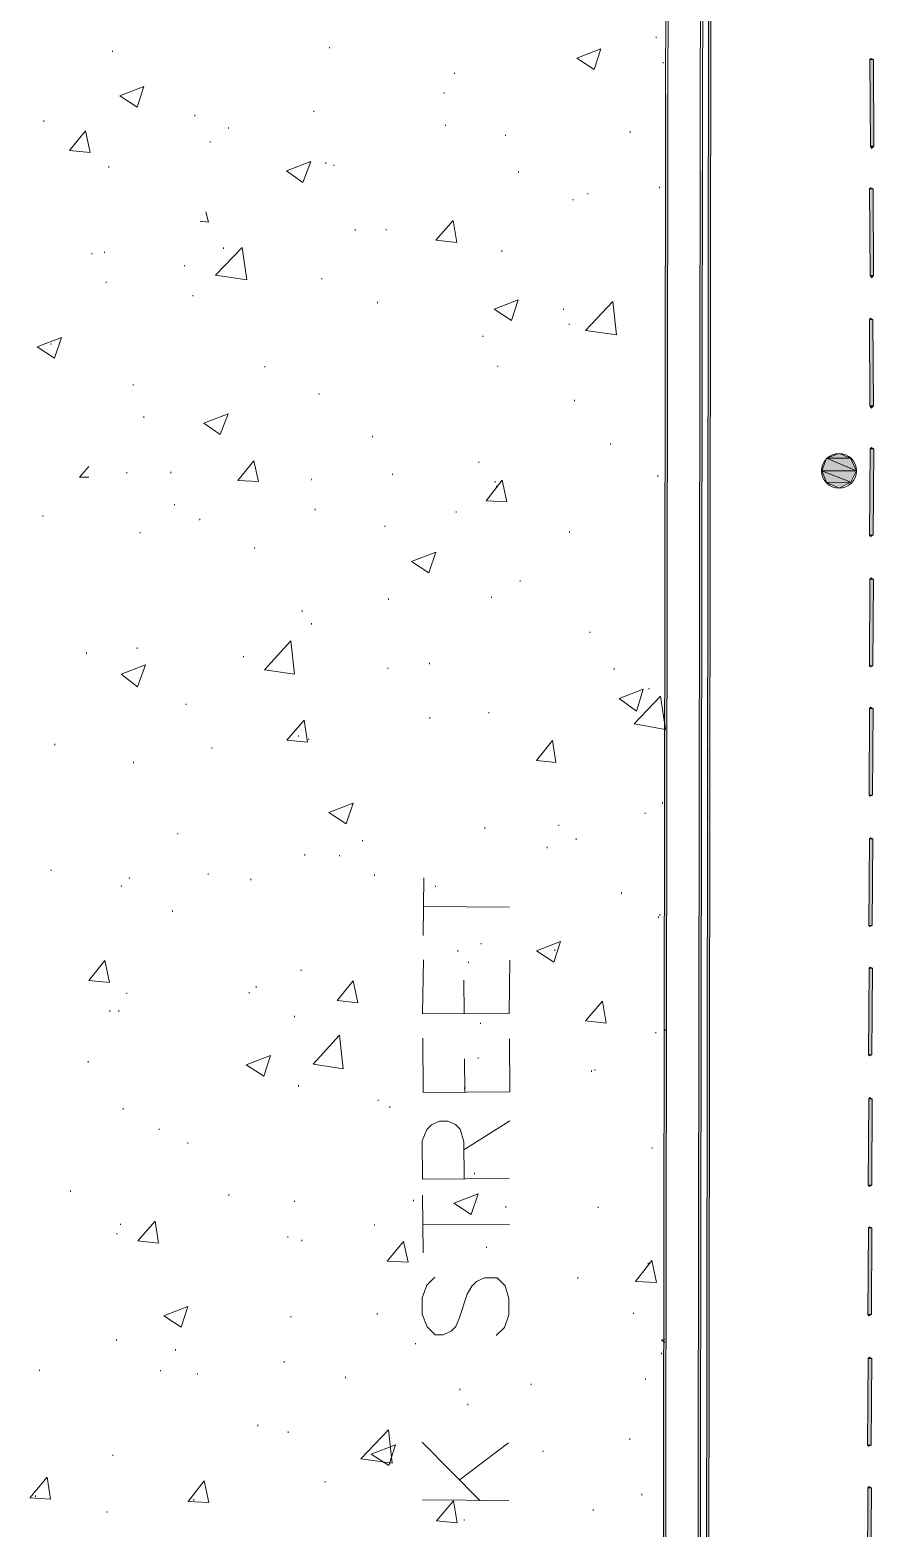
# Model space of a CAD drawing. Header units: inches. Extents: x -5728 to 15181, y 9834 to 15140.
# Drawn here: x 7356 to 7941, y 12573 to 13611 of the extents above; entities that cross this region are included whole.
import ezdxf

# ---------------------------------------------------------------- set-up
doc = ezdxf.new("R2010")
doc.units = ezdxf.units.IN
doc.header["$MEASUREMENT"] = 0
doc.linetypes.add('IMPORT-DASHEDX2 _4_', pattern=[0.1125, 0.075, -0.0375])
for name, color, linetype, lineweight in [('PDF_Geometry', 1, 'Continuous', 9), ('PDF_Solid Fills', 1, 'Continuous', 9), ('site plan converted for PDF_dwg', 1, 'Continuous', 9)]:
    doc.layers.add(name, color=color, linetype=linetype, lineweight=lineweight)

# ---------------------------------------------------------------- blocks, each defined once
blk = doc.blocks.new('site plan converted for PDF_dwg-1480341-SITE PLAN')
at = {"layer": 'PDF_Solid Fills', "linetype": 'IMPORT-DASHEDX2 _4_'}
for points in [[(5702.7, 3108.4), (5706.2, 3346.2), (5710, 3823), (5708.4, 3823.1), (5704, 3264.1)], [(5819.3, 3641.8), (5821.7, 3641.8), (5821.7, 3701.8), (5819.3, 3701.8)], [(5651.3, 479.4), (5652.9, 479.4), (5679.2, 3676.8), (5677.6, 3680.3), (5651.3, 479.4)], [(5689.7, 2236.8), (5693.3, 2476.6), (5702.7, 3623.9), (5701.2, 3627.5), (5689.8, 2242.1)], [(5818.5, 3552.2), (5820.9, 3552.2), (5820.9, 3612.2), (5818.5, 3612.2), (5818.5, 3606.6)], [(5817.7, 3461.8), (5820.1, 3461.8), (5820.1, 3521.8), (5817.7, 3521.8), (5817.7, 3491.8)], [(5816.9, 3372.2), (5819.3, 3372.2), (5820.1, 3432.2), (5817.7, 3432.2)], [(5816.1, 3281.8), (5818.5, 3281.8), (5819.3, 3341.8), (5816.9, 3341.8), (5816.7, 3322.6)], [(5681.7, 479.4), (5683.3, 479.4), (5705.9, 3323.3), (5702.6, 3096.2), (5681.7, 479.4)], [(5815.3, 3192.2), (5817.7, 3192.2), (5818.5, 3252.2), (5816.1, 3252.2)], [(5814.5, 3101.8), (5816.9, 3101.8), (5817.7, 3161.8), (5815.3, 3161.8)], [(5813.7, 3012.2), (5816.1, 3012.2), (5816.9, 3072.2), (5814.5, 3072.2), (5814.1, 3040.4)], [(5812.9, 2921.8), (5815.3, 2921.8), (5816.1, 2981.8), (5813.7, 2981.8), (5813.5, 2966.9)], [(5812.1, 2832.2), (5814.5, 2832.2), (5815.3, 2892.2), (5812.9, 2892.2)], [(5811.3, 2741.8), (5813.7, 2741.8), (5814.5, 2801.8), (5812.1, 2801.8), (5811.3, 2742.2)], [(5810.5, 2652.2), (5812.9, 2652.2), (5813.7, 2712.2), (5811.3, 2712.2), (5810.9, 2682.8)]]:
    blk.add_hatch(color=147, dxfattribs=at).paths.add_polyline_path(points, flags=0)
at = {"layer": 'PDF_Solid Fills'}
for points in [[(5819.3, 3701.8), (5820.1, 3702.6), (5821.7, 3701.8), (5820.1, 3701.8)], [(5820.1, 3640.2), (5819.3, 3641.8), (5821.7, 3641.8)], [(5818.5, 3612.2), (5819.3, 3613), (5820.9, 3612.2), (5819.3, 3612.2)], [(5819.3, 3550.6), (5818.5, 3552.2), (5820.9, 3552.2)], [(5817.7, 3521.8), (5818.5, 3522.6), (5820.1, 3521.8), (5818.5, 3521.8)], [(5818.5, 3460.2), (5817.7, 3461.8), (5820.1, 3461.8)], [(5817.7, 3432.2), (5818.5, 3433), (5820.1, 3432.2), (5818.5, 3432.2)], [(5817.7, 3371.4), (5816.9, 3372.2), (5819.3, 3372.2)], [(5816.9, 3341.8), (5817.7, 3342.6), (5819.3, 3341.8), (5817.7, 3341.8)], [(5816.9, 3281), (5816.1, 3281.8), (5818.5, 3281.8)], [(5816.1, 3252.2), (5816.9, 3253), (5818.5, 3252.2), (5816.9, 3252.2)], [(5816.1, 3191.4), (5815.3, 3192.2), (5817.7, 3192.2)], [(5815.3, 3161.8), (5816.1, 3162.6), (5817.7, 3161.8), (5816.1, 3161.8)], [(5815.3, 3101), (5814.5, 3101.8), (5816.9, 3101.8)], [(5814.5, 3072.2), (5815.3, 3073), (5816.9, 3072.2), (5815.3, 3072.2)], [(5814.5, 3011.4), (5813.7, 3012.2), (5816.1, 3012.2)], [(5813.7, 2981.8), (5814.5, 2982.6), (5816.1, 2981.8), (5814.5, 2981.8)], [(5813.7, 2921), (5812.9, 2921.8), (5815.3, 2921.8)], [(5812.9, 2892.2), (5813.7, 2893), (5815.3, 2892.2), (5813.7, 2892.2)], [(5812.9, 2831.4), (5812.1, 2832.2), (5814.5, 2832.2)], [(5812.1, 2801.8), (5812.9, 2802.6), (5814.5, 2801.8), (5812.9, 2801.8)], [(5812.1, 2741), (5811.3, 2741.8), (5813.7, 2741.8)], [(5811.3, 2712.2), (5812.1, 2713), (5813.7, 2712.2), (5812.1, 2712.2)]]:
    blk.add_hatch(color=147, dxfattribs=at).paths.add_polyline_path(points, flags=0)
at = {"layer": 'PDF_Solid Fills', "lineweight": 15}
for points in [[(5784.1, 3417), (5808.1, 3417), (5787.3, 3425.8)], [(5787.3, 3425.8), (5804.1, 3425.8), (5796.1, 3429)], [(5808.1, 3417), (5787.3, 3425.8), (5804.1, 3425.8)], [(5787.3, 3409), (5804.1, 3409), (5784.1, 3417)], [(5804.1, 3409), (5784.1, 3417), (5808.1, 3417)], [(5796.1, 3405), (5787.3, 3409), (5804.1, 3409)]]:
    blk.add_hatch(color=155, dxfattribs=at).paths.add_polyline_path(points, flags=0)
at = {"layer": 'PDF_Geometry', "color": 155, "lineweight": 15}
for p, q in [((5671.3, 3718.6), (5671.3, 3717.8)), ((5294.5, 3711.4), (5294.5, 3710.6)), ((5444.9, 3713), (5444.9, 3712.2)), ((5676.1, 3701), (5676.1, 3700.2)), ((5531.3, 3694.6), (5531.3, 3693.8)), ((5524.1, 3681), (5524.1, 3680.2)), ((5351.3, 3666.6), (5351.3, 3665.8)), ((5433.7, 3669), (5433.7, 3668.2)), ((5246.5, 3663.4), (5246.5, 3662.6)), ((5374.5, 3657.8), (5374.5, 3657)), ((5524.9, 3658.6), (5524.9, 3657.8)), ((5361.7, 3648.2), (5361.7, 3647.4)), ((5566.5, 3651.4), (5566.5, 3650.6)), ((5652.9, 3653), (5652.9, 3652.2)), ((5291.3, 3631.4), (5291.3, 3630.6)), ((5441.7, 3633), (5441.7, 3632.2)), ((5447.3, 3631.4), (5447.3, 3630.6)), ((5575.3, 3625.8), (5575.3, 3625)), ((5672.9, 3614.6), (5672.9, 3613.8)), ((5612.9, 3606.6), (5612.9, 3605.8)), ((5623.3, 3610.6), (5623.3, 3609.8)), ((5461.7, 3586.6), (5461.7, 3585.8)), ((5483.3, 3586.6), (5483.3, 3585.8)), ((5279.3, 3571.4), (5279.3, 3570.6)), ((5288.1, 3572.2), (5288.1, 3571.4)), ((5370.5, 3574.6), (5370.5, 3573.8)), ((5563.3, 3571.4), (5563.3, 3570.6)), ((5343.3, 3562.6), (5343.3, 3561.8)), ((5288.9, 3551.4), (5288.9, 3550.6)), ((5438.5, 3553), (5438.5, 3552.2)), ((5348.9, 3541.8), (5348.9, 3541)), ((5476.9, 3536.2), (5476.9, 3535.4)), ((5605.7, 3530.6), (5605.7, 3529.8)), ((5609.7, 3520.2), (5609.7, 3519.4)), ((5250.5, 3509), (5250.5, 3508.2)), ((5549.7, 3512.2), (5549.7, 3511.4)), ((5398.5, 3492.2), (5398.5, 3491.4)), ((5560.1, 3491.4), (5560.1, 3490.6)), ((5307.3, 3480.2), (5307.3, 3479.4)), ((5436.1, 3473), (5436.1, 3472.2)), ((5612.9, 3467.4), (5612.9, 3466.6)), ((5314.5, 3457.8), (5314.5, 3457)), ((5472.9, 3443.4), (5472.9, 3442.6)), ((5637.7, 3437), (5637.7, 3436.2)), ((5302.5, 3419.4), (5302.5, 3418.6)), ((5332.9, 3419.4), (5332.9, 3418.6)), ((5486.5, 3417), (5486.5, 3416.2)), ((5546.5, 3425), (5546.5, 3424.2)), ((5430.5, 3413.8), (5430.5, 3413)), ((5557.7, 3411.4), (5557.7, 3410.6)), ((5558.5, 3408.2), (5558.5, 3407.4)), ((5670.5, 3414.6), (5670.5, 3413.8)), ((5335.3, 3397), (5335.3, 3396.2)), ((5244.1, 3389.8), (5244.1, 3389)), ((5352.9, 3386.6), (5352.9, 3385.8)), ((5432.9, 3393), (5432.9, 3392.2)), ((5530.5, 3390.6), (5530.5, 3389.8)), ((5311.3, 3377.8), (5311.3, 3377)), ((5480.9, 3381), (5480.9, 3380.2)), ((5608.9, 3376.2), (5608.9, 3375.4)), ((5390.5, 3366.6), (5390.5, 3365.8)), ((5574.5, 3342.6), (5574.5, 3341.8)), ((5423.3, 3322.6), (5423.3, 3321.8)), ((5483.3, 3330.6), (5483.3, 3329.8)), ((5554.5, 3331.4), (5554.5, 3330.6)), ((5429.7, 3313.8), (5429.7, 3313)), ((5622.5, 3306.6), (5622.5, 3305.8)), ((5273.7, 3294.6), (5273.7, 3293.8)), ((5308.9, 3297.8), (5308.9, 3297)), ((5382.5, 3291.4), (5382.5, 3290.6)), ((5482.5, 3282.6), (5482.5, 3281.8)), ((5511.3, 3285.8), (5511.3, 3285)), ((5639.3, 3281), (5639.3, 3280.2)), ((5663.3, 3267.4), (5663.3, 3266.6)), ((5342.5, 3258.6), (5342.5, 3257.8)), ((5552.1, 3251.4), (5552.1, 3250.6)), ((5511.3, 3248.2), (5511.3, 3247.4)), ((5251.3, 3231.4), (5251.3, 3230.6)), ((5420.1, 3236.2), (5420.1, 3235.4)), ((5427.3, 3233.8), (5427.3, 3233)), ((5305.7, 3218.6), (5305.7, 3217.8)), ((5360.1, 3228.2), (5360.1, 3227.4)), ((5672.1, 3188.2), (5672.1, 3187.4)), ((5660.1, 3181), (5660.1, 3180.2)), ((5336.1, 3169), (5336.1, 3168.2)), ((5548.9, 3171.4), (5548.9, 3170.6)), ((5600.1, 3173), (5600.1, 3172.2)), ((5464.1, 3163.4), (5464.1, 3162.6)), ((5592.1, 3157.8), (5592.1, 3157)), ((5612.1, 3163.4), (5612.1, 3162.6)), ((5424.1, 3153.8), (5424.1, 3153)), ((5448.1, 3153), (5448.1, 3152.2)), ((5248.1, 3144.2), (5248.1, 3143.4)), ((5302.5, 3138.6), (5302.5, 3137.8)), ((5356.9, 3141), (5356.9, 3140.2)), ((5386.5, 3137), (5386.5, 3136.2)), ((5472.1, 3139.4), (5472.1, 3138.6)), ((5505.7, 3097), (5506.5, 3137)), ((5296.9, 3133), (5296.9, 3132.2)), ((5514.5, 3131.4), (5514.5, 3130.6)), ((5643.3, 3125.8), (5643.3, 3125)), ((5332.1, 3115.4), (5332.1, 3114.6)), ((5505.7, 3117), (5565.7, 3116.2)), ((5668.9, 3109), (5668.9, 3108.2)), ((5669.7, 3110.6), (5669.7, 3109.8)), ((5529.7, 3086.6), (5529.7, 3085.8)), ((5545.7, 3091.4), (5545.7, 3090.6)), ((5596.9, 3086.6), (5596.9, 3085.8)), ((5420.9, 3073.8), (5420.9, 3073)), ((5536.9, 3078.6), (5536.9, 3077.8)), ((5389.7, 3062.6), (5389.7, 3061.8)), ((5533.7, 3042.6), (5533.7, 3065.8)), ((5300.1, 3058.6), (5300.1, 3057.8)), ((5384.9, 3058.6), (5384.9, 3057.8)), ((5288.1, 3046.6), (5288.1, 3045.8)), ((5294.5, 3046.6), (5294.5, 3045.8)), ((5416.1, 3041.8), (5416.1, 3041)), ((5544.9, 3036.2), (5544.9, 3035.4)), ((5666.5, 3029), (5666.5, 3028.2)), ((5672.9, 3030.6), (5672.9, 3029.8)), ((5533.7, 2988.2), (5533.7, 3011.4)), ((5543.3, 3012.2), (5543.3, 3011.4)), ((5621.7, 3002.6), (5621.7, 3001.8)), ((5624.1, 3003.4), (5624.1, 3002.6)), ((5418.5, 2993.8), (5418.5, 2993)), ((5533.7, 2991.4), (5533.7, 2990.6)), ((5473.7, 2983.4), (5473.7, 2982.6)), ((5296.9, 2978.6), (5296.9, 2977.8)), ((5481.7, 2978.6), (5481.7, 2977.8)), ((5321.7, 2964.2), (5321.7, 2963.4)), ((5532.9, 2948.2), (5564.9, 2968.2)), ((5341.7, 2954.6), (5341.7, 2953.8)), ((5663.3, 2949), (5663.3, 2948.2)), ((5540.1, 2932.2), (5540.1, 2931.4)), ((5260.1, 2921.8), (5260.1, 2921)), ((5369.7, 2918.6), (5369.7, 2917.8)), ((5415.3, 2913.8), (5415.3, 2913)), ((5497.7, 2913.8), (5497.7, 2913)), ((5504.1, 2877), (5504.1, 2917)), ((5561.7, 2909), (5561.7, 2908.2)), ((5625.7, 2908.2), (5625.7, 2907.4)), ((5294.5, 2898.6), (5294.5, 2897.8)), ((5470.5, 2897), (5470.5, 2896.2)), ((5504.1, 2897), (5564.1, 2896.2)), ((5292.1, 2892.2), (5292.1, 2891.4)), ((5410.5, 2889), (5410.5, 2888.2)), ((5420.1, 2886.6), (5420.1, 2885.8)), ((5548.1, 2881), (5548.1, 2880.2)), ((5660.1, 2869), (5660.1, 2868.2)), ((5611.3, 2859.4), (5611.3, 2858.6)), ((5536.9, 2852.2), (5536.9, 2851.4)), ((5472.1, 2835.4), (5472.1, 2834.6)), ((5649.7, 2834.6), (5649.7, 2833.8)), ((5412.1, 2833.8), (5412.1, 2833)), ((5291.3, 2818.6), (5291.3, 2817.8)), ((5498.5, 2814.6), (5498.5, 2813.8)), ((5332.1, 2811.4), (5332.1, 2810.6)), ((5668.9, 2806.6), (5668.9, 2805.8)), ((5237.7, 2797.8), (5237.7, 2797)), ((5321.7, 2797), (5321.7, 2796.2)), ((5347.3, 2794.6), (5347.3, 2793.8)), ((5407.3, 2802.6), (5407.3, 2801.8)), ((5449.7, 2791.4), (5449.7, 2790.6)), ((5528.9, 2782.6), (5528.9, 2781.8)), ((5578.5, 2785.8), (5578.5, 2785)), ((5657.7, 2789), (5657.7, 2788.2)), ((5534.5, 2772.2), (5534.5, 2771.4)), ((5388.9, 2758.6), (5388.9, 2757.8)), ((5409.7, 2753.8), (5409.7, 2753)), ((5502.5, 2745.8), (5542.5, 2705)), ((5528.1, 2719.4), (5562.5, 2745)), ((5646.5, 2747.4), (5646.5, 2746.6)), ((5288.1, 2738.6), (5288.1, 2737.8)), ((5586.5, 2739.4), (5586.5, 2738.6)), ((5234.5, 2710.6), (5234.5, 2709.8)), ((5435.3, 2719.4), (5435.3, 2718.6)), ((5284.1, 2699.4), (5284.1, 2698.6)), ((5344.1, 2707.4), (5344.1, 2706.6)), ((5562.5, 2705), (5502.5, 2705.8)), ((5654.5, 2709), (5654.5, 2708.2)), ((5531.3, 2692.2), (5531.3, 2691.4)), ((5620.9, 2698.6), (5620.9, 2697.8))]:
    blk.add_line(p, q, dxfattribs=at)
at = {"layer": 'PDF_Geometry', "color": 147, "flags": 128}
for points in [[(5681.7, 4086.6), (5680.9, 4086.6), (5651.3, 479.4), (5652.9, 479.4), (5682.5, 4086.6)], [(5705.7, 4086.6), (5704.9, 4086.6), (5675.3, 479.4), (5676.9, 479.4), (5706.5, 4086.6)], [(5711.3, 4086.6), (5710.5, 4086.6), (5681.7, 479.4), (5683.3, 479.4), (5712.1, 4086.6)]]:
    blk.add_lwpolyline(points, close=True, dxfattribs=at)
at = {"layer": 'PDF_Geometry', "color": 155, "lineweight": 15, "flags": 128}
for points in [[(5632.9, 3710.6), (5628.1, 3696.2), (5616.1, 3704.2)], [(5316.1, 3686.6), (5311.3, 3672.2), (5299.3, 3680.2)], [(5275.3, 3656.2), (5278.5, 3641), (5264.1, 3642.6)], [(5431.3, 3633.8), (5425.7, 3619.4), (5414.5, 3627.4)], [(5529.7, 3592.2), (5532.1, 3577), (5517.7, 3578.6)], [(5386.5, 3552.2), (5364.9, 3555.4), (5383.3, 3574.6)], [(5574.5, 3537), (5569.7, 3522.6), (5557.7, 3530.6)], [(5642.5, 3512.2), (5620.9, 3515.4), (5640.1, 3535.4)], [(5257.7, 3513), (5252.9, 3498.6), (5240.9, 3506.6)], [(5372.9, 3459.4), (5367.3, 3445), (5356.1, 3453)], [(5390.5, 3426.6), (5393.7, 3412.2), (5379.3, 3413)], [(5562.5, 3412.2), (5565.7, 3397), (5551.3, 3397.8)], [(5516.1, 3362.6), (5511.3, 3348.2), (5499.3, 3356.2)], [(5417.7, 3278.6), (5396.9, 3281.8), (5415.3, 3301.8)], [(5314.5, 3285.8), (5308.9, 3270.6), (5297.7, 3279.4)], [(5659.3, 3266.6), (5654.5, 3251.4), (5642.5, 3260.2)], [(5674.5, 3238.6), (5652.9, 3242.6), (5671.3, 3261.8)], [(5424.1, 3246.6), (5426.5, 3231.4), (5412.1, 3233)], [(5596.1, 3231.4), (5598.5, 3216.2), (5584.9, 3217.8)], [(5457.7, 3189), (5452.9, 3174.6), (5440.9, 3182.6)], [(5600.9, 3092.2), (5596.1, 3077.8), (5584.1, 3085.8)], [(5284.9, 3081), (5288.1, 3065.8), (5273.7, 3067.4)], [(5456.9, 3065.8), (5460.1, 3050.6), (5445.7, 3052.2)], [(5629.7, 3050.6), (5632.1, 3035.4), (5617.7, 3037)], [(5449.7, 3005), (5428.9, 3008.2), (5447.3, 3028.2)], [(5272.9, 3010.6), (5272.9, 3011.4)], [(5399.3, 3014.6), (5394.5, 3000.2), (5382.5, 3008.2)], [(5542.5, 2917.8), (5537.7, 2903.4), (5525.7, 2911.4)], [(5318.5, 2900.2), (5320.9, 2885), (5306.5, 2886.6)], [(5490.5, 2885), (5493.7, 2870.6), (5479.3, 2871.4)], [(5662.5, 2870.6), (5665.7, 2855.4), (5651.3, 2856.2)], [(5340.9, 2841), (5336.1, 2826.6), (5324.1, 2834.6)], [(5481.7, 2731.4), (5460.1, 2734.6), (5479.3, 2754.6)], [(5484.1, 2744.2), (5479.3, 2729.8), (5467.3, 2737.8)], [(5242.5, 2723.4), (5244.9, 2708.2), (5230.5, 2709)], [(5351.3, 2720.2), (5354.5, 2705), (5340.1, 2705.8)], [(5524.1, 2705), (5526.5, 2689.8), (5512.1, 2691.4)]]:
    blk.add_lwpolyline(points, close=True, dxfattribs=at)
at = {"layer": 'PDF_Geometry', "color": 147, "flags": 128}
for points in [[(5819.3, 3701.8), (5820.1, 3702.6), (5821.7, 3701.8)], [(5821.7, 3641.8), (5821.7, 3701.8), (5819.3, 3701.8), (5819.3, 3641.8), (5820.1, 3641.8), (5821.7, 3641.8), (5820.1, 3640.2), (5819.3, 3641.8)], [(5818.5, 3612.2), (5819.3, 3613), (5820.9, 3612.2)], [(5820.9, 3552.2), (5820.9, 3612.2), (5818.5, 3612.2), (5818.5, 3552.2), (5819.3, 3552.2), (5820.9, 3552.2), (5819.3, 3550.6), (5818.5, 3552.2)], [(5817.7, 3521.8), (5818.5, 3522.6), (5820.1, 3521.8)], [(5820.1, 3461.8), (5820.1, 3521.8), (5817.7, 3521.8), (5817.7, 3461.8), (5818.5, 3461.8), (5820.1, 3461.8), (5818.5, 3460.2), (5817.7, 3461.8)], [(5819.3, 3372.2), (5820.1, 3432.2), (5817.7, 3432.2), (5816.9, 3372.2), (5817.7, 3372.2), (5819.3, 3372.2), (5817.7, 3371.4), (5816.9, 3372.2)], [(5817.7, 3432.2), (5818.5, 3433), (5820.1, 3432.2)], [(5818.5, 3281.8), (5819.3, 3341.8), (5816.9, 3341.8), (5816.1, 3281.8), (5816.9, 3281.8), (5818.5, 3281.8), (5816.9, 3281), (5816.1, 3281.8)], [(5816.9, 3341.8), (5817.7, 3342.6), (5819.3, 3341.8)], [(5817.7, 3192.2), (5818.5, 3252.2), (5816.1, 3252.2), (5815.3, 3192.2), (5816.1, 3192.2), (5817.7, 3192.2), (5816.1, 3191.4), (5815.3, 3192.2)], [(5816.1, 3252.2), (5816.9, 3253), (5818.5, 3252.2)], [(5816.9, 3101.8), (5817.7, 3161.8), (5815.3, 3161.8), (5814.5, 3101.8), (5815.3, 3101.8), (5816.9, 3101.8), (5815.3, 3101), (5814.5, 3101.8)], [(5815.3, 3161.8), (5816.1, 3162.6), (5817.7, 3161.8)], [(5814.5, 3072.2), (5815.3, 3073), (5816.9, 3072.2)], [(5816.1, 3012.2), (5816.9, 3072.2), (5814.5, 3072.2), (5813.7, 3012.2), (5814.5, 3012.2), (5816.1, 3012.2), (5814.5, 3011.4), (5813.7, 3012.2)], [(5815.3, 2921.8), (5816.1, 2981.8), (5813.7, 2981.8), (5812.9, 2921.8), (5813.7, 2921.8), (5815.3, 2921.8), (5813.7, 2921), (5812.9, 2921.8)], [(5813.7, 2981.8), (5814.5, 2982.6), (5816.1, 2981.8)], [(5814.5, 2832.2), (5815.3, 2892.2), (5812.9, 2892.2), (5812.1, 2832.2), (5812.9, 2832.2), (5814.5, 2832.2), (5812.9, 2831.4), (5812.1, 2832.2)], [(5812.9, 2892.2), (5813.7, 2893), (5815.3, 2892.2)], [(5813.7, 2741.8), (5814.5, 2801.8), (5812.1, 2801.8), (5811.3, 2741.8), (5812.1, 2741.8), (5813.7, 2741.8), (5812.1, 2741), (5811.3, 2741.8)], [(5812.1, 2801.8), (5812.9, 2802.6), (5814.5, 2801.8)], [(5812.9, 2652.2), (5813.7, 2712.2), (5811.3, 2712.2), (5810.5, 2652.2), (5811.3, 2652.2), (5812.9, 2652.2), (5811.3, 2651.4), (5810.5, 2652.2)], [(5811.3, 2712.2), (5812.1, 2713), (5813.7, 2712.2)]]:
    blk.add_lwpolyline(points, dxfattribs=at)
at = {"layer": 'PDF_Geometry', "color": 155, "lineweight": 15, "flags": 128}
for points in [[(5354.5, 3593), (5360.1, 3592.2), (5358.5, 3599.4)], [(5276.1, 3416.2), (5269.7, 3416.2), (5276.1, 3423.4)], [(5565.7, 3079.4), (5564.9, 3042.6), (5504.9, 3042.6), (5505.7, 3080.2)], [(5564.9, 3025), (5564.9, 2988.2), (5504.9, 2988.2), (5504.9, 3025.8)], [(5564.1, 2928.2), (5504.1, 2928.2), (5504.1, 2954.6), (5507.3, 2962.6), (5510.5, 2965.8), (5516.1, 2968.2), (5521.7, 2968.2), (5527.3, 2965.8), (5530.5, 2962.6), (5532.9, 2953.8), (5532.9, 2928.2)], [(5512.1, 2860.2), (5506.5, 2854.6), (5503.3, 2845.8), (5503.3, 2834.6), (5506.5, 2825.8), (5512.1, 2820.2), (5517.7, 2820.2), (5523.3, 2822.6), (5526.5, 2825.8), (5528.9, 2831.4), (5534.5, 2848.2), (5537.7, 2853.8), (5540.9, 2857), (5546.5, 2859.4), (5555.3, 2859.4), (5560.9, 2853.8), (5563.3, 2845), (5563.3, 2833.8), (5560.1, 2825), (5554.5, 2819.4)], [(5671.3, 2813.8), (5668.9, 2815.4), (5671.3, 2816.2)]]:
    blk.add_lwpolyline(points, dxfattribs=at)
at = {"layer": 'PDF_Geometry', "color": 175, "lineweight": 13}
blk.add_circle((5796, 3417), 12.1, dxfattribs=at)
at = {"layer": 'PDF_Solid Fills', "color": 147}
for p, q in [((5819.3, 3701.8), (5820.1, 3702.6)), ((5820.1, 3701.8), (5819.3, 3701.8)), ((5820.1, 3702.6), (5821.7, 3701.8)), ((5821.7, 3701.8), (5820.1, 3701.8)), ((5820.1, 3640.2), (5819.3, 3641.8)), ((5819.3, 3641.8), (5821.7, 3641.8)), ((5821.7, 3641.8), (5820.1, 3640.2)), ((5818.5, 3612.2), (5819.3, 3613)), ((5819.3, 3613), (5820.9, 3612.2)), ((5819.3, 3612.2), (5818.5, 3612.2)), ((5820.9, 3612.2), (5819.3, 3612.2)), ((5819.3, 3550.6), (5818.5, 3552.2)), ((5818.5, 3552.2), (5820.9, 3552.2)), ((5820.9, 3552.2), (5819.3, 3550.6)), ((5817.7, 3521.8), (5818.5, 3522.6)), ((5818.5, 3521.8), (5817.7, 3521.8)), ((5818.5, 3522.6), (5820.1, 3521.8)), ((5820.1, 3521.8), (5818.5, 3521.8)), ((5818.5, 3460.2), (5817.7, 3461.8)), ((5817.7, 3461.8), (5820.1, 3461.8)), ((5820.1, 3461.8), (5818.5, 3460.2)), ((5817.7, 3432.2), (5818.5, 3433)), ((5818.5, 3432.2), (5817.7, 3432.2)), ((5818.5, 3433), (5820.1, 3432.2)), ((5820.1, 3432.2), (5818.5, 3432.2)), ((5817.7, 3371.4), (5816.9, 3372.2)), ((5816.9, 3372.2), (5819.3, 3372.2)), ((5819.3, 3372.2), (5817.7, 3371.4)), ((5816.9, 3341.8), (5817.7, 3342.6)), ((5817.7, 3341.8), (5816.9, 3341.8)), ((5817.7, 3342.6), (5819.3, 3341.8)), ((5819.3, 3341.8), (5817.7, 3341.8)), ((5816.9, 3281), (5816.1, 3281.8)), ((5816.1, 3281.8), (5818.5, 3281.8)), ((5818.5, 3281.8), (5816.9, 3281)), ((5816.1, 3252.2), (5816.9, 3253)), ((5816.9, 3252.2), (5816.1, 3252.2)), ((5816.9, 3253), (5818.5, 3252.2)), ((5818.5, 3252.2), (5816.9, 3252.2)), ((5816.1, 3191.4), (5815.3, 3192.2)), ((5815.3, 3192.2), (5817.7, 3192.2)), ((5817.7, 3192.2), (5816.1, 3191.4)), ((5815.3, 3161.8), (5816.1, 3162.6)), ((5816.1, 3161.8), (5815.3, 3161.8)), ((5816.1, 3162.6), (5817.7, 3161.8)), ((5817.7, 3161.8), (5816.1, 3161.8)), ((5815.3, 3101), (5814.5, 3101.8)), ((5814.5, 3101.8), (5816.9, 3101.8)), ((5816.9, 3101.8), (5815.3, 3101)), ((5814.5, 3072.2), (5815.3, 3073)), ((5815.3, 3073), (5816.9, 3072.2)), ((5815.3, 3072.2), (5814.5, 3072.2)), ((5816.9, 3072.2), (5815.3, 3072.2)), ((5814.5, 3011.4), (5813.7, 3012.2)), ((5813.7, 3012.2), (5816.1, 3012.2)), ((5816.1, 3012.2), (5814.5, 3011.4)), ((5813.7, 2981.8), (5814.5, 2982.6)), ((5814.5, 2981.8), (5813.7, 2981.8)), ((5814.5, 2982.6), (5816.1, 2981.8)), ((5816.1, 2981.8), (5814.5, 2981.8)), ((5813.7, 2921), (5812.9, 2921.8)), ((5812.9, 2921.8), (5815.3, 2921.8)), ((5815.3, 2921.8), (5813.7, 2921)), ((5812.9, 2892.2), (5813.7, 2893)), ((5813.7, 2892.2), (5812.9, 2892.2)), ((5813.7, 2893), (5815.3, 2892.2)), ((5815.3, 2892.2), (5813.7, 2892.2)), ((5812.9, 2831.4), (5812.1, 2832.2)), ((5812.1, 2832.2), (5814.5, 2832.2)), ((5814.5, 2832.2), (5812.9, 2831.4)), ((5812.1, 2801.8), (5812.9, 2802.6)), ((5812.9, 2801.8), (5812.1, 2801.8)), ((5812.9, 2802.6), (5814.5, 2801.8)), ((5814.5, 2801.8), (5812.9, 2801.8)), ((5812.1, 2741), (5811.3, 2741.8)), ((5811.3, 2741.8), (5813.7, 2741.8)), ((5813.7, 2741.8), (5812.1, 2741)), ((5811.3, 2712.2), (5812.1, 2713)), ((5812.1, 2712.2), (5811.3, 2712.2)), ((5812.1, 2713), (5813.7, 2712.2)), ((5813.7, 2712.2), (5812.1, 2712.2))]:
    blk.add_line(p, q, dxfattribs=at)
at = {"layer": 'PDF_Solid Fills', "color": 155, "lineweight": 15}
for p, q in [((5787.3, 3425.8), (5784.1, 3417)), ((5796.1, 3429), (5787.3, 3425.8)), ((5787.3, 3425.8), (5804.1, 3425.8)), ((5808.1, 3417), (5787.3, 3425.8)), ((5808.1, 3417), (5787.3, 3425.8)), ((5787.3, 3425.8), (5804.1, 3425.8)), ((5804.1, 3425.8), (5796.1, 3429)), ((5804.1, 3425.8), (5808.1, 3417)), ((5784.1, 3417), (5808.1, 3417)), ((5804.1, 3409), (5784.1, 3417)), ((5784.1, 3417), (5787.3, 3409)), ((5804.1, 3409), (5784.1, 3417)), ((5784.1, 3417), (5808.1, 3417)), ((5808.1, 3417), (5804.1, 3409)), ((5796.1, 3405), (5787.3, 3409)), ((5787.3, 3409), (5804.1, 3409)), ((5787.3, 3409), (5804.1, 3409)), ((5804.1, 3409), (5796.1, 3405))]:
    blk.add_line(p, q, dxfattribs=at)

msp = doc.modelspace()

# ---------------------------------------------------------------- block references
at = {"layer": 'site plan converted for PDF_dwg', "color": 147, "linetype": 'IMPORT-DASHEDX2 _4_', "rotation": 0.383349167194431}
msp.add_blockref('site plan converted for PDF_dwg-1480341-SITE PLAN', (2144, 9849.7), dxfattribs=at)

doc.saveas('drawing.dxf')
